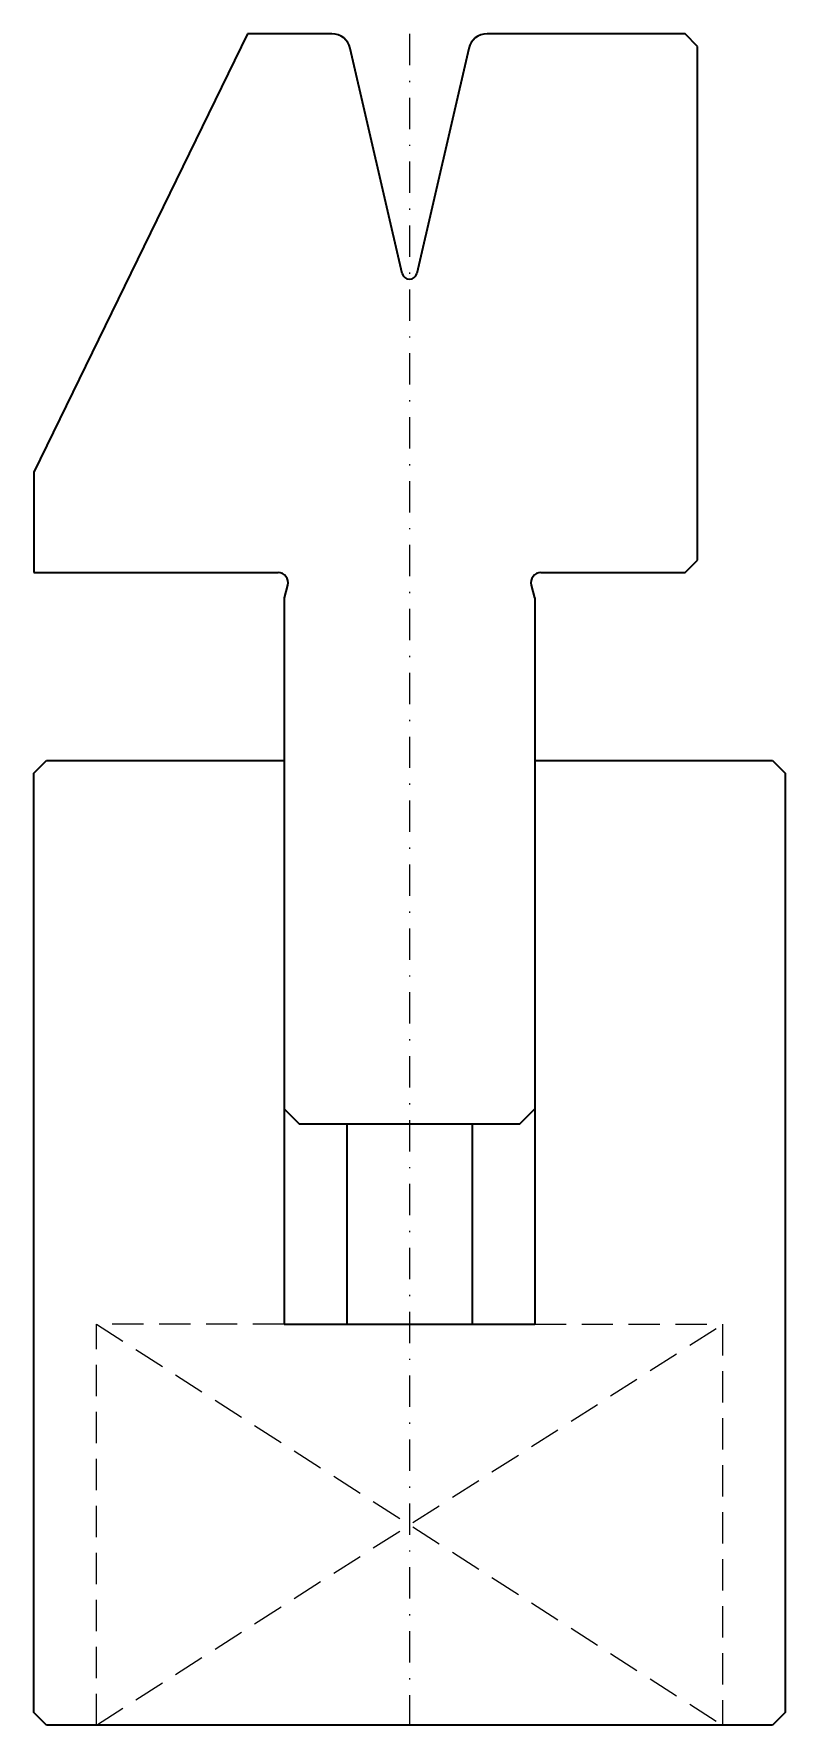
# Model space of a CAD drawing. Header units: millimetres. Extents: x -30 to 30, y -135 to 0.
import ezdxf

# ---------------------------------------------------------------- set-up
doc = ezdxf.new("R2010")
doc.units = ezdxf.units.MM
doc.header["$LTSCALE"] = 5
for name, pattern in [('AUSGEZOGEN', [0]), ('DASHDOT', [1, 0.5, -0.25, 0, -0.25]), ('DASHED', [0.75, 0.5, -0.25])]:
    doc.linetypes.add(name, pattern=pattern)
doc.layers.add('2', color=7, linetype='Continuous')

msp = doc.modelspace()

# ---------------------------------------------------------------- linework, layer by layer
at = {"layer": '2', "color": 7, "linetype": 'AUSGEZOGEN', "lineweight": 35}
for p, q in [((-12.93, 0), (-30, -35)), ((-12.93, 0), (-30, -35)), ((-6.19, 0), (-12.93, 0)), ((-6.19, 0), (-12.93, 0)), ((22, 0), (6.19, 0)), ((22, 0), (6.19, 0)), ((23, -1), (22, 0)), ((23, -1), (22, 0)), ((-0.58, -19.13), (-4.73, -1.16)), ((-0.58, -19.13), (-4.73, -1.16)), ((4.73, -1.16), (0.58, -19.13)), ((4.73, -1.16), (0.58, -19.13)), ((23, -42), (23, -1)), ((23, -42), (23, -1)), ((-30, -35), (-30, -43)), ((-30, -35), (-30, -43)), ((-30, -43), (-10.5, -43)), ((-30, -43), (-10.5, -43)), ((10.5, -43), (22, -43)), ((10.5, -43), (22, -43)), ((22, -43), (23, -42)), ((22, -43), (23, -42)), ((-9.73, -44.01), (-10, -45.02)), ((-9.73, -44.01), (-10, -45.02)), ((10, -45.02), (9.73, -44.01)), ((10, -45.02), (9.73, -44.01)), ((-10, -45.02), (-10, -103)), ((-10, -45.02), (-10, -103)), ((10, -45.02), (10, -103)), ((10, -45.02), (10, -103)), ((-30, -59), (-29, -58)), ((-30, -59), (-29, -58)), ((-29, -58), (-10, -58)), ((-29, -58), (-10, -58)), ((10, -58), (29, -58)), ((10, -58), (29, -58)), ((29, -58), (30, -59)), ((29, -58), (30, -59)), ((-30, -134), (-30, -59)), ((-30, -134), (-30, -59)), ((30, -59), (30, -134)), ((30, -59), (30, -134)), ((-10, -85.8), (-8.8, -87)), ((-10, -85.8), (-8.8, -87)), ((8.8, -87), (10, -85.8)), ((8.8, -87), (10, -85.8)), ((-8.8, -87), (8.8, -87)), ((-8.8, -87), (8.8, -87)), ((-5, -87), (-5, -103)), ((-5, -87), (-5, -103)), ((5, -87), (5, -103)), ((5, -87), (5, -103)), ((-10, -103), (10, -103)), ((-10, -103), (10, -103)), ((-29, -135), (-30, -134)), ((-29, -135), (-30, -134)), ((29, -135), (-29, -135)), ((29, -135), (-29, -135)), ((30, -134), (29, -135)), ((30, -134), (29, -135))]:
    msp.add_line(p, q, dxfattribs=at)
at = {"layer": '2', "color": 7, "linetype": 'DASHDOT', "lineweight": 18}
msp.add_line((0, 0), (0, -135), dxfattribs=at)
msp.add_line((0, 0), (0, -135), dxfattribs=at)
at = {"layer": '2', "color": 7, "linetype": 'DASHED', "lineweight": 18}
for p, q in [((-25, -135), (-25, -103)), ((-10, -103), (-25, -103)), ((-25, -135), (25, -103)), ((-25, -103), (25, -135)), ((-25, -135), (-25, -103)), ((-10, -103), (-25, -103)), ((-25, -135), (25, -103)), ((-25, -103), (25, -135)), ((10, -103), (25, -103)), ((10, -103), (25, -103)), ((25, -103), (25, -135)), ((25, -103), (25, -135))]:
    msp.add_line(p, q, dxfattribs=at)
at = {"layer": '2', "color": 7, "linetype": 'AUSGEZOGEN', "lineweight": 35}
for centre, radius, start, end in [((-6.19, -1.5), 1.5, 13, 90), ((-6.19, -1.5), 1.5, 13, 90), ((6.19, -1.5), 1.5, 90, 167), ((6.19, -1.5), 1.5, 90, 167), ((0, -18.99), 0.6, 193, 347), ((0, -18.99), 0.6, 193, 347), ((-10.5, -43.8), 0.8, 345, 90), ((-10.5, -43.8), 0.8, 345, 90), ((10.5, -43.8), 0.8, 90, 195), ((10.5, -43.8), 0.8, 90, 195)]:
    msp.add_arc(centre, radius, start, end, dxfattribs=at)

doc.saveas('drawing.dxf')
